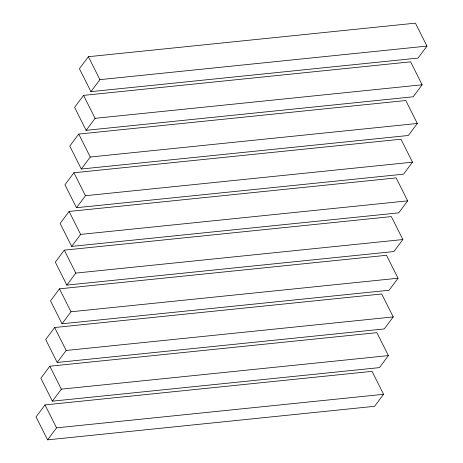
<?xml version="1.0" encoding="UTF-8"?>
<svg xmlns="http://www.w3.org/2000/svg" width="463" height="463" viewBox="0 0 463 463"><rect width="100%" height="100%" fill="white"/><g stroke="black" fill="none" stroke-linecap="round" stroke-linejoin="round"><path stroke-width="0.69" d="M88.381 56.7L79.416 68.698L90.945 91.645L417.991 58.101L426.955 46.097L415.421 23.15L88.381 56.7L99.91 79.648L90.945 91.645M83.56 95.384L74.601 107.387L86.13 130.334L413.175 96.79L422.134 84.787L410.606 61.839L83.56 95.384L95.089 118.337L86.13 130.334M78.739 134.073L69.78 146.077L81.309 169.024L408.354 135.48L417.313 123.476L405.785 100.529L78.739 134.073L90.273 157.021L81.309 169.024M73.924 172.763L64.959 184.766L76.488 207.713L403.533 174.169L412.498 162.166L400.97 139.218L73.924 172.763L85.452 195.71L76.488 207.713M69.103 211.452L60.144 223.455L71.672 246.403L398.718 212.858L407.677 200.855L396.149 177.908L69.103 211.452L80.631 234.4L71.672 246.403M64.282 250.142L55.323 262.145L66.851 285.092L393.897 251.548L402.856 239.545L391.328 216.597L64.282 250.142L75.816 273.089L66.851 285.092M59.467 288.831L50.502 300.834L62.03 323.782L389.076 290.237L398.041 278.234L386.512 255.287L59.467 288.831L70.995 311.778L62.03 323.782M54.646 327.52L45.687 339.524L57.215 362.471L384.261 328.927L393.22 316.923L381.691 293.976L54.646 327.52L66.174 350.468L57.215 362.471M49.825 366.21L40.866 378.213L52.394 401.161L379.44 367.616L388.399 355.613L376.87 332.665L49.825 366.21L61.359 389.157L52.394 401.161M45.009 404.899L36.045 416.903L47.579 439.85L374.619 406.3L383.584 394.302L372.055 371.355L45.009 404.899L56.538 427.847L47.579 439.85M99.91 79.648L426.955 46.097M95.089 118.337L422.134 84.787M90.273 157.021L417.313 123.476M85.452 195.71L412.498 162.166M80.631 234.4L407.677 200.855M75.816 273.089L402.856 239.545M70.995 311.778L398.041 278.234M66.174 350.468L393.22 316.923M61.359 389.157L388.399 355.613M56.538 427.847L383.584 394.302"/></g></svg>
